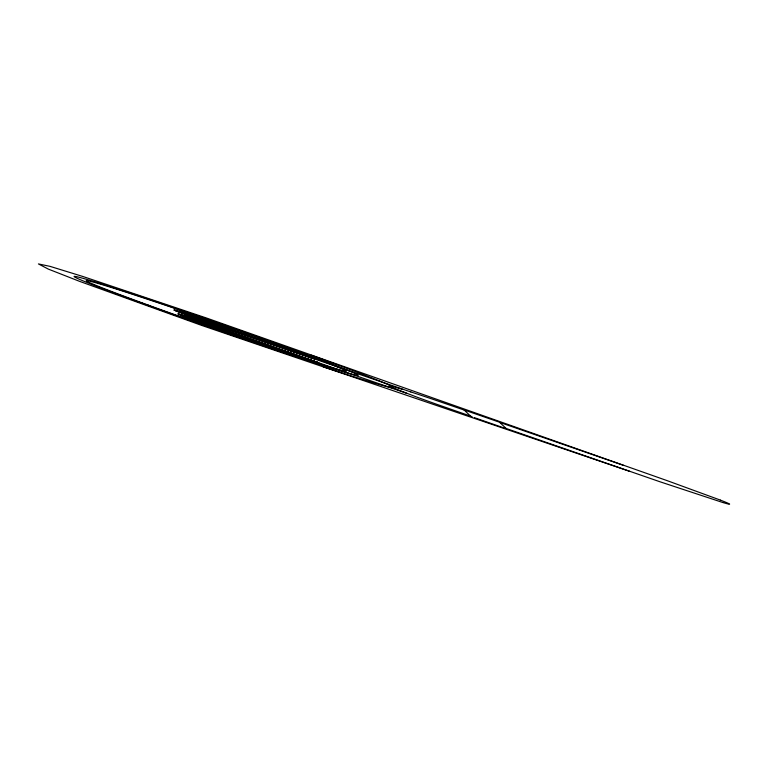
<?xml version="1.0" encoding="UTF-8"?>
<svg xmlns="http://www.w3.org/2000/svg" width="768" height="768" viewBox="0 0 768 768"><rect width="100%" height="100%" fill="white"/><g stroke="black" fill="none" stroke-linecap="round" stroke-linejoin="round"><path stroke-width="1.15" d="M314.621 358.906L312.134 358.253M318.73 362.88L315.974 362.141M178.032 313.91L184.934 315.811A45.072 1.027 19.2 0 1 192.73 318.298L318.509 362.63M464.294 410.016L499.555 422.237L506.17 428.477L659.933 481.757L722.746 502.493M506.102 428.496L504.01 427.891M314.41 358.656L188.621 314.323A45.072 1.027 19.2 0 0 180.826 311.837L173.846 309.974L182.611 313.565A45.072 1.027 19.2 0 0 191.098 316.723M175.517 310.752L210.038 322.08L290.794 350.842L410.822 391.949M177.946 313.949L406.646 393.293M311.318 358.003L310.723 357.821M402.595 389.338L391.526 386.15A99.014 2.246 19.2 0 0 393.59 388.118M310.416 357.725L191.098 316.723M314.515 361.699L195.197 320.688A45.072 1.027 19.2 0 1 186.701 317.53L182.765 316.003M503.098 427.603L502.531 427.411M629.76 471.36L201.821 325.469L79.709 281.405L48.336 269.107L38.419 263.923L49.987 266.352L82.79 276.461L206.045 317.856L667.286 480.691L720.221 500.045M501.926 427.219L474.394 417.648M464.294 410.102L431.117 398.678A62.832 1.421 19.2 0 0 410.822 391.949M499.997 422.486L623.578 465.379M314.563 358.79L212.563 323.846L174.864 310.118M318.662 362.765L216.662 327.821L178.963 314.083M472.157 416.803L470.534 416.131M182.544 315.917L179.635 314.726M393.533 388.09L415.718 396.691A62.832 1.421 19.2 0 0 437.011 404.39L470.467 416.083L464.218 410.035M393.206 387.955A188.218 4.272 19.2 0 1 323.174 366.778M311.194 355.181A188.218 4.272 19.2 0 1 391.286 386.093M720.336 500.083A67.44 1.526 19.2 0 1 722.87 502.531M142.224 303.274A150.326 3.408 19.2 0 0 358.118 375.418A150.326 3.408 19.2 0 0 148.243 299.117A150.326 3.408 19.2 0 0 142.224 303.274M148.445 305.174A137.693 3.12 19.2 0 0 346.195 371.261A137.693 3.12 19.2 0 0 153.955 301.373A137.693 3.12 19.2 0 0 148.445 305.174"/></g></svg>
